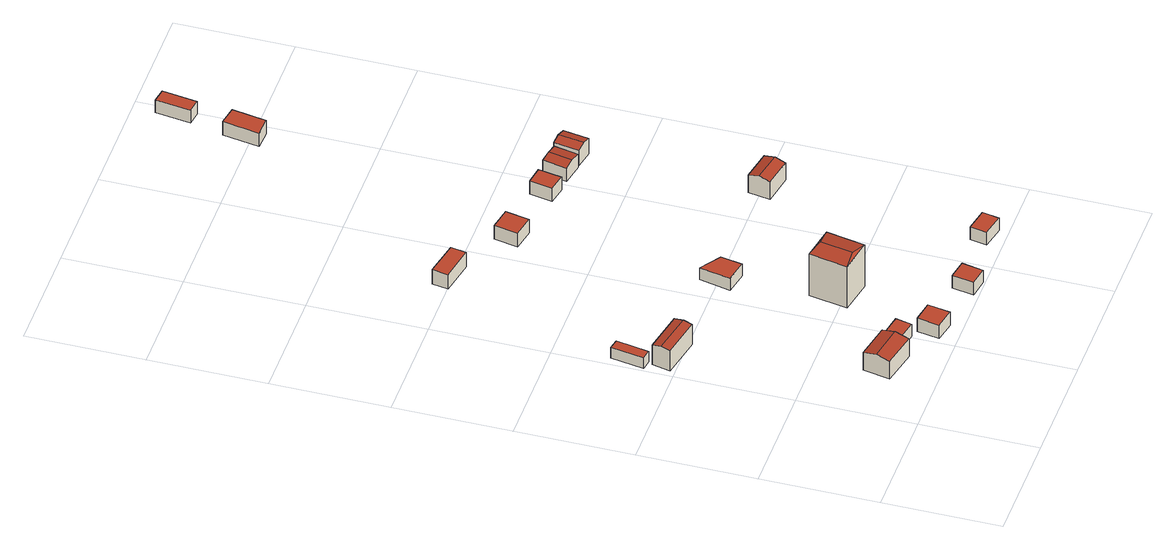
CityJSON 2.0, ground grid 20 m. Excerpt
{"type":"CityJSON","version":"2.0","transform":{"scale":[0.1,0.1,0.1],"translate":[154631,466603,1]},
"CityObjects":{
"building1":{"type":"Building","attributes":{"b3_bag_bag_overlap":0,"b3_dak_type":"slanted","b3_extrusie":"standard","b3_h_dak_50p":5.03,"b3_h_dak_70p":5.34,"b3_h_dak_max":5.72,"b3_h_dak_min":4.29,"b3_h_maaiveld":1.68,"b3_h_nok":5.76,"b3_is_glas_dak":false,"b3_kas_warenhuis":false,"b3_kwaliteitsindicator":true,"b3_mutatie_ahn3_ahn4":false,"b3_mutatie_ahn4_ahn5":false,"b3_n_nok":1,"b3_n_vlakken":2,"b3_opp_buitenmuur":56.49,"b3_opp_dak_plat":0,"b3_opp_dak_schuin":34.46,"b3_opp_grond":29.42,"b3_opp_scheidingsmuur":7.97,"b3_rmse_lod12":0.544,"b3_rmse_lod13":0.544,"b3_rmse_lod22":0.113,"b3_t_run":17,"b3_val3dity_lod12":"[]","b3_val3dity_lod13":"[]","b3_val3dity_lod22":"[]","b3_volume_lod12":107.36,"b3_volume_lod13":107.36,"b3_volume_lod22":98.46,"geconstateerd":false,"oorspronkelijkbouwjaar":1996,"status":"Pand in gebruik"},"children":["building1-1"]},
"building1-1":{"type":"BuildingPart","parents":["building1"],"geometry":[{"type":"Solid","lod":"2.2","boundaries":[[[[0,1,2,3]],[[4,5,6,7]],[[5,4,1,0]],[[4,7,8,2,1]],[[9,8,7,6]],[[8,9,3,2]],[[9,6,5,0,3]]]],"semantics":{"surfaces":[{"type":"GroundSurface"},{"type":"RoofSurface"},{"type":"WallSurface"}],"values":[[0,1,2,2,1,2,2]]}}]},
"building2":{"type":"Building","attributes":{"b3_dak_type":"horizontal","b3_extrusie":"standard","b3_h_dak_50p":3.58,"b3_h_dak_70p":3.65,"b3_h_dak_max":3.9,"b3_h_dak_min":3.27,"b3_h_maaiveld":1.55,"b3_is_glas_dak":false,"b3_kas_warenhuis":false,"b3_kwaliteitsindicator":true,"b3_mutatie_ahn3_ahn4":false,"b3_mutatie_ahn4_ahn5":false,"b3_n_nok":0,"b3_n_vlakken":1,"b3_opp_buitenmuur":30.52,"b3_opp_dak_plat":10.45,"b3_opp_dak_schuin":0,"b3_opp_grond":10.45,"b3_opp_scheidingsmuur":0,"b3_rmse_lod12":0.318,"b3_rmse_lod13":0.318,"b3_rmse_lod22":0.29,"b3_t_run":15,"b3_val3dity_lod12":"[]","b3_val3dity_lod13":"[]","b3_val3dity_lod22":"[]","b3_volume_lod12":21.81,"b3_volume_lod13":21.81,"b3_volume_lod22":21.06,"geconstateerd":false,"oorspronkelijkbouwjaar":2016,"status":"Pand in gebruik"},"children":["building2-1"]},
"building2-1":{"type":"BuildingPart","parents":["building2"],"geometry":[{"type":"Solid","lod":"2.2","boundaries":[[[[10,11,12,13]],[[14,15,16,17]],[[17,16,11,10]],[[16,15,12,11]],[[15,14,13,12]],[[14,17,10,13]]]],"semantics":{"surfaces":[{"type":"GroundSurface"},{"type":"RoofSurface"},{"type":"WallSurface"}],"values":[[0,1,2,2,2,2]]}}]},
"building3":{"type":"Building","attributes":{"b3_dak_type":"slanted","b3_extrusie":"standard","b3_h_dak_50p":5.14,"b3_h_dak_70p":5.45,"b3_h_dak_max":5.91,"b3_h_dak_min":4.35,"b3_h_maaiveld":1.38,"b3_h_nok":5.93,"b3_is_glas_dak":false,"b3_kas_warenhuis":false,"b3_kwaliteitsindicator":true,"b3_mutatie_ahn3_ahn4":false,"b3_mutatie_ahn4_ahn5":false,"b3_n_nok":1,"b3_n_vlakken":2,"b3_opp_buitenmuur":66.55,"b3_opp_dak_plat":0,"b3_opp_dak_schuin":32.13,"b3_opp_grond":22.42,"b3_opp_scheidingsmuur":0,"b3_rmse_lod12":0.551,"b3_rmse_lod13":0.551,"b3_rmse_lod22":0.0135,"b3_t_run":13,"b3_val3dity_lod12":"[]","b3_val3dity_lod13":"[]","b3_val3dity_lod22":"[]","b3_volume_lod12":90.66,"b3_volume_lod13":90.66,"b3_volume_lod22":84.27,"geconstateerd":false,"oorspronkelijkbouwjaar":2016,"status":"Pand in gebruik"},"children":["building3-1"]},
"building3-1":{"type":"BuildingPart","parents":["building3"],"geometry":[{"type":"Solid","lod":"2.2","boundaries":[[[[18,19,20,21]],[[22,23,24,19,18]],[[25,24,23,26]],[[24,25,20,19]],[[25,26,27,21,20]],[[22,27,26,23]],[[27,22,18,21]]]],"semantics":{"surfaces":[{"type":"GroundSurface"},{"type":"WallSurface"},{"type":"RoofSurface"}],"values":[[0,1,2,1,1,2,1]]}}]},
"building4":{"type":"Building","attributes":{"b3_bag_bag_overlap":0,"b3_dak_type":"horizontal","b3_extrusie":"standard","b3_h_dak_50p":4.22,"b3_h_dak_70p":4.22,"b3_h_dak_max":4.3,"b3_h_dak_min":4.18,"b3_h_maaiveld":1.73,"b3_is_glas_dak":false,"b3_kas_warenhuis":false,"b3_kwaliteitsindicator":true,"b3_mutatie_ahn3_ahn4":false,"b3_mutatie_ahn4_ahn5":false,"b3_n_nok":0,"b3_n_vlakken":1,"b3_opp_buitenmuur":29.63,"b3_opp_dak_plat":13.02,"b3_opp_dak_schuin":0,"b3_opp_grond":13.02,"b3_opp_scheidingsmuur":7.18,"b3_rmse_lod12":0.0313,"b3_rmse_lod13":0.0313,"b3_rmse_lod22":0.0311,"b3_t_run":8,"b3_val3dity_lod12":"[]","b3_val3dity_lod13":"[]","b3_val3dity_lod22":"[]","b3_volume_lod12":32.4,"b3_volume_lod13":32.4,"b3_volume_lod22":32.38,"geconstateerd":false,"oorspronkelijkbouwjaar":1961,"status":"Pand in gebruik"},"children":["building4-1"]},
"building4-1":{"type":"BuildingPart","parents":["building4"],"geometry":[{"type":"Solid","lod":"2.2","boundaries":[[[[28,29,30,3]],[[31,32,33,34]],[[34,33,29,28]],[[33,32,30,29]],[[32,31,3,30]],[[31,34,28,3]]]],"semantics":{"surfaces":[{"type":"GroundSurface"},{"type":"RoofSurface"},{"type":"WallSurface"}],"values":[[0,1,2,2,2,2]]}}]},
"building5":{"type":"Building","attributes":{"b3_dak_type":"horizontal","b3_extrusie":"standard","b3_h_dak_50p":4.18,"b3_h_dak_70p":4.28,"b3_h_dak_max":4.41,"b3_h_dak_min":3.94,"b3_h_maaiveld":1.57,"b3_is_glas_dak":false,"b3_kas_warenhuis":false,"b3_kwaliteitsindicator":true,"b3_mutatie_ahn3_ahn4":false,"b3_mutatie_ahn4_ahn5":false,"b3_n_nok":0,"b3_n_vlakken":1,"b3_opp_buitenmuur":39.38,"b3_opp_dak_plat":14.2,"b3_opp_dak_schuin":0,"b3_opp_grond":14.19,"b3_opp_scheidingsmuur":0,"b3_rmse_lod12":0.184,"b3_rmse_lod13":0.184,"b3_rmse_lod22":0.139,"b3_t_run":7,"b3_val3dity_lod12":"[]","b3_val3dity_lod13":"[]","b3_val3dity_lod22":"[]","b3_volume_lod12":38.66,"b3_volume_lod13":38.66,"b3_volume_lod22":37.06,"geconstateerd":true,"oorspronkelijkbouwjaar":2002,"status":"Pand in gebruik"},"children":["building5-1"]},
"building5-1":{"type":"BuildingPart","parents":["building5"],"geometry":[{"type":"Solid","lod":"2.2","boundaries":[[[[35,36,37,38]],[[39,40,41,42]],[[42,41,36,35]],[[41,40,37,36]],[[40,39,38,37]],[[39,42,35,38]]]],"semantics":{"surfaces":[{"type":"GroundSurface"},{"type":"RoofSurface"},{"type":"WallSurface"}],"values":[[0,1,2,2,2,2]]}}]},
"building6":{"type":"Building","attributes":{"b3_bag_bag_overlap":0,"b3_bouwlagen":3,"b3_dak_type":"slanted","b3_extrusie":"standard","b3_h_dak_50p":9.73,"b3_h_dak_70p":10.21,"b3_h_dak_max":10.91,"b3_h_dak_min":7.36,"b3_h_maaiveld":1.76,"b3_h_nok":10.92,"b3_is_glas_dak":false,"b3_kas_warenhuis":false,"b3_kwaliteitsindicator":true,"b3_mutatie_ahn3_ahn4":false,"b3_mutatie_ahn4_ahn5":false,"b3_n_nok":1,"b3_n_vlakken":4,"b3_opp_buitenmuur":89.49,"b3_opp_dak_plat":0,"b3_opp_dak_schuin":47.89,"b3_opp_grond":40.12,"b3_opp_scheidingsmuur":96.12,"b3_rmse_lod12":1.46,"b3_rmse_lod13":1.46,"b3_rmse_lod22":0.177,"b3_t_run":20,"b3_val3dity_lod12":"[]","b3_val3dity_lod13":"[]","b3_val3dity_lod22":"[]","b3_volume_lod12":339.64,"b3_volume_lod13":339.64,"b3_volume_lod22":308.23,"geconstateerd":false,"oorspronkelijkbouwjaar":1961,"status":"Pand in gebruik"},"children":["building6-1"]},
"building6-1":{"type":"BuildingPart","parents":["building6"],"geometry":[{"type":"Solid","lod":"2.2","boundaries":[[[[43,44,45,46]],[[47,48,49]],[[48,47,44,43]],[[50,47,49,51]],[[47,50,45,44]],[[52,50,51]],[[50,52,46,45]],[[48,52,51,49]],[[52,48,43,46]]]],"semantics":{"surfaces":[{"type":"GroundSurface"},{"type":"RoofSurface"},{"type":"WallSurface"}],"values":[[0,1,2,1,2,1,2,1,2]]}}]},
"building7":{"type":"Building","attributes":{"b3_dak_type":"horizontal","b3_extrusie":"standard","b3_h_dak_50p":4.05,"b3_h_dak_70p":4.14,"b3_h_dak_max":4.24,"b3_h_dak_min":3.84,"b3_h_maaiveld":1.58,"b3_is_glas_dak":false,"b3_kas_warenhuis":false,"b3_kwaliteitsindicator":true,"b3_mutatie_ahn3_ahn4":false,"b3_mutatie_ahn4_ahn5":false,"b3_n_nok":0,"b3_n_vlakken":1,"b3_opp_buitenmuur":34.9,"b3_opp_dak_plat":12.44,"b3_opp_dak_schuin":0,"b3_opp_grond":12.44,"b3_opp_scheidingsmuur":0,"b3_rmse_lod12":0.156,"b3_rmse_lod13":0.156,"b3_rmse_lod22":0.125,"b3_t_run":8,"b3_val3dity_lod12":"[]","b3_val3dity_lod13":"[]","b3_val3dity_lod22":"[]","b3_volume_lod12":31.87,"b3_volume_lod13":31.87,"b3_volume_lod22":30.72,"geconstateerd":false,"oorspronkelijkbouwjaar":1961,"status":"Pand in gebruik"},"children":["building7-1"]},
"building7-1":{"type":"BuildingPart","parents":["building7"],"geometry":[{"type":"Solid","lod":"2.2","boundaries":[[[[53,54,55,56]],[[57,58,59,60]],[[60,59,54,53]],[[59,58,55,54]],[[58,57,56,55]],[[57,60,53,56]]]],"semantics":{"surfaces":[{"type":"GroundSurface"},{"type":"RoofSurface"},{"type":"WallSurface"}],"values":[[0,1,2,2,2,2]]}}]},
"building8":{"type":"Building","attributes":{"b3_dak_type":"horizontal","b3_extrusie":"standard","b3_h_dak_50p":4.02,"b3_h_dak_70p":4.08,"b3_h_dak_max":4.18,"b3_h_dak_min":3.81,"b3_h_maaiveld":1.65,"b3_is_glas_dak":false,"b3_kas_warenhuis":false,"b3_kwaliteitsindicator":true,"b3_mutatie_ahn3_ahn4":false,"b3_mutatie_ahn4_ahn5":false,"b3_n_nok":0,"b3_n_vlakken":1,"b3_opp_buitenmuur":40.9,"b3_opp_dak_plat":18.18,"b3_opp_dak_schuin":0,"b3_opp_grond":18.17,"b3_opp_scheidingsmuur":0,"b3_rmse_lod12":0.141,"b3_rmse_lod13":0.141,"b3_rmse_lod22":0.115,"b3_t_run":18,"b3_val3dity_lod12":"[]","b3_val3dity_lod13":"[]","b3_val3dity_lod22":"[]","b3_volume_lod12":44.07,"b3_volume_lod13":44.07,"b3_volume_lod22":42.67,"geconstateerd":false,"oorspronkelijkbouwjaar":2024,"status":"Pand in gebruik"},"children":["building8-1"]},
"building8-1":{"type":"BuildingPart","parents":["building8"],"geometry":[{"type":"Solid","lod":"2.2","boundaries":[[[[61,62,63,64]],[[65,66,67,68]],[[68,67,62,61]],[[67,66,63,62]],[[66,65,64,63]],[[65,68,61,64]]]],"semantics":{"surfaces":[{"type":"GroundSurface"},{"type":"RoofSurface"},{"type":"WallSurface"}],"values":[[0,1,2,2,2,2]]}}]},
"building9":{"type":"Building","attributes":{"b3_bag_bag_overlap":0,"b3_dak_type":"horizontal","b3_extrusie":"standard","b3_h_dak_50p":4.42,"b3_h_dak_70p":4.46,"b3_h_dak_max":4.53,"b3_h_dak_min":4.25,"b3_h_maaiveld":1.64,"b3_is_glas_dak":false,"b3_kas_warenhuis":false,"b3_kwaliteitsindicator":true,"b3_mutatie_ahn3_ahn4":false,"b3_mutatie_ahn4_ahn5":false,"b3_n_nok":0,"b3_n_vlakken":1,"b3_opp_buitenmuur":44.96,"b3_opp_dak_plat":17.03,"b3_opp_dak_schuin":0,"b3_opp_grond":17.03,"b3_opp_scheidingsmuur":4.03,"b3_rmse_lod12":0.0942,"b3_rmse_lod13":0.0942,"b3_rmse_lod22":0.0781,"b3_t_run":13,"b3_val3dity_lod12":"[]","b3_val3dity_lod13":"[]","b3_val3dity_lod22":"[]","b3_volume_lod12":47.98,"b3_volume_lod13":47.98,"b3_volume_lod22":47.12,"geconstateerd":false,"oorspronkelijkbouwjaar":1961,"status":"Pand in gebruik"},"children":["building9-1"]},
"building9-1":{"type":"BuildingPart","parents":["building9"],"geometry":[{"type":"Solid","lod":"2.2","boundaries":[[[[69,70,71,72]],[[73,74,75,76]],[[76,75,70,69]],[[75,74,71,70]],[[74,73,72,71]],[[73,76,69,72]]]],"semantics":{"surfaces":[{"type":"GroundSurface"},{"type":"RoofSurface"},{"type":"WallSurface"}],"values":[[0,1,2,2,2,2]]}}]},
"building10":{"type":"Building","attributes":{"b3_dak_type":"horizontal","b3_extrusie":"standard","b3_h_dak_50p":4.38,"b3_h_dak_70p":4.43,"b3_h_dak_max":4.55,"b3_h_dak_min":4.22,"b3_h_maaiveld":1.69,"b3_is_glas_dak":false,"b3_kas_warenhuis":false,"b3_kwaliteitsindicator":true,"b3_mutatie_ahn3_ahn4":false,"b3_mutatie_ahn4_ahn5":false,"b3_n_nok":0,"b3_n_vlakken":1,"b3_opp_buitenmuur":43.45,"b3_opp_dak_plat":0,"b3_opp_dak_schuin":16.38,"b3_opp_grond":16.33,"b3_opp_scheidingsmuur":0,"b3_rmse_lod12":0.394,"b3_rmse_lod13":0.394,"b3_rmse_lod22":0.379,"b3_t_run":9,"b3_val3dity_lod12":"[]","b3_val3dity_lod13":"[]","b3_val3dity_lod22":"[]","b3_volume_lod12":44.53,"b3_volume_lod13":44.53,"b3_volume_lod22":43.84,"geconstateerd":false,"oorspronkelijkbouwjaar":2000,"status":"Pand in gebruik"},"children":["building10-1"]},
"building10-1":{"type":"BuildingPart","parents":["building10"],"geometry":[{"type":"Solid","lod":"2.2","boundaries":[[[[77,78,79,80]],[[81,82,83,84]],[[84,83,78,77]],[[83,82,79,78]],[[82,81,80,79]],[[81,84,77,80]]]],"semantics":{"surfaces":[{"type":"GroundSurface"},{"type":"RoofSurface"},{"type":"WallSurface"}],"values":[[0,1,2,2,2,2]]}}]},
"building11":{"type":"Building","attributes":{"b3_dak_type":"horizontal","b3_extrusie":"standard","b3_h_dak_50p":4.3,"b3_h_dak_70p":4.3,"b3_h_dak_max":4.32,"b3_h_dak_min":4.27,"b3_h_maaiveld":1.83,"b3_is_glas_dak":false,"b3_kas_warenhuis":false,"b3_kwaliteitsindicator":true,"b3_mutatie_ahn3_ahn4":false,"b3_mutatie_ahn4_ahn5":false,"b3_n_nok":0,"b3_n_vlakken":1,"b3_opp_buitenmuur":34.39,"b3_opp_dak_plat":11.89,"b3_opp_dak_schuin":0,"b3_opp_grond":11.89,"b3_opp_scheidingsmuur":0,"b3_rmse_lod12":0.0137,"b3_rmse_lod13":0.0137,"b3_rmse_lod22":0.0131,"b3_t_run":7,"b3_val3dity_lod12":"[]","b3_val3dity_lod13":"[]","b3_val3dity_lod22":"[]","b3_volume_lod12":29.36,"b3_volume_lod13":29.36,"b3_volume_lod22":29.32,"geconstateerd":true,"oorspronkelijkbouwjaar":1961,"status":"Pand in gebruik"},"children":["building11-1"]},
"building11-1":{"type":"BuildingPart","parents":["building11"],"geometry":[{"type":"Solid","lod":"2.2","boundaries":[[[[85,86,87,88]],[[89,90,91,92]],[[92,91,86,85]],[[91,90,87,86]],[[90,89,88,87]],[[89,92,85,88]]]],"semantics":{"surfaces":[{"type":"GroundSurface"},{"type":"RoofSurface"},{"type":"WallSurface"}],"values":[[0,1,2,2,2,2]]}}]},
"building12":{"type":"Building","attributes":{"b3_dak_type":"horizontal","b3_extrusie":"standard","b3_h_dak_50p":4.24,"b3_h_dak_70p":4.34,"b3_h_dak_max":4.48,"b3_h_dak_min":4,"b3_h_maaiveld":1.75,"b3_is_glas_dak":false,"b3_kas_warenhuis":false,"b3_kwaliteitsindicator":true,"b3_mutatie_ahn3_ahn4":false,"b3_mutatie_ahn4_ahn5":false,"b3_n_nok":0,"b3_n_vlakken":1,"b3_opp_buitenmuur":35.48,"b3_opp_dak_plat":12.48,"b3_opp_dak_schuin":0,"b3_opp_grond":12.48,"b3_opp_scheidingsmuur":0,"b3_rmse_lod12":0.549,"b3_rmse_lod13":0.549,"b3_rmse_lod22":0.512,"b3_t_run":9,"b3_val3dity_lod12":"[]","b3_val3dity_lod13":"[]","b3_val3dity_lod22":"[]","b3_volume_lod12":32.31,"b3_volume_lod13":32.31,"b3_volume_lod22":31.08,"geconstateerd":false,"oorspronkelijkbouwjaar":2008,"status":"Pand in gebruik"},"children":["building12-1"]},
"building12-1":{"type":"BuildingPart","parents":["building12"],"geometry":[{"type":"Solid","lod":"2.2","boundaries":[[[[93,94,95,96]],[[97,98,99,100]],[[100,99,94,93]],[[99,98,95,94]],[[98,97,96,95]],[[97,100,93,96]]]],"semantics":{"surfaces":[{"type":"GroundSurface"},{"type":"RoofSurface"},{"type":"WallSurface"}],"values":[[0,1,2,2,2,2]]}}]},
"building13":{"type":"Building","attributes":{"b3_dak_type":"slanted","b3_extrusie":"standard","b3_h_dak_50p":4.95,"b3_h_dak_70p":5.32,"b3_h_dak_max":5.89,"b3_h_dak_min":4.21,"b3_h_maaiveld":1.84,"b3_h_nok":5.84,"b3_is_glas_dak":false,"b3_kas_warenhuis":false,"b3_kwaliteitsindicator":true,"b3_mutatie_ahn3_ahn4":false,"b3_mutatie_ahn4_ahn5":false,"b3_n_nok":1,"b3_n_vlakken":2,"b3_opp_buitenmuur":47.54,"b3_opp_dak_plat":0,"b3_opp_dak_schuin":27.33,"b3_opp_grond":20.29,"b3_opp_scheidingsmuur":0,"b3_rmse_lod12":0.663,"b3_rmse_lod13":0.663,"b3_rmse_lod22":0.102,"b3_t_run":16,"b3_val3dity_lod12":"[]","b3_val3dity_lod13":"[]","b3_val3dity_lod22":"[]","b3_volume_lod12":70.3,"b3_volume_lod13":70.3,"b3_volume_lod22":62.28,"geconstateerd":false,"oorspronkelijkbouwjaar":1961,"status":"Pand in gebruik"},"children":["building13-1"]},
"building13-1":{"type":"BuildingPart","parents":["building13"],"geometry":[{"type":"Solid","lod":"2.2","boundaries":[[[[101,102,103,104]],[[105,106,107,102,101]],[[108,107,106,109]],[[107,108,103,102]],[[108,109,110,104,103]],[[105,110,109,106]],[[110,105,101,104]]]],"semantics":{"surfaces":[{"type":"GroundSurface"},{"type":"WallSurface"},{"type":"RoofSurface"}],"values":[[0,1,2,1,1,2,1]]}}]},
"building14":{"type":"Building","attributes":{"b3_dak_type":"slanted","b3_extrusie":"standard","b3_h_dak_50p":4.22,"b3_h_dak_70p":4.36,"b3_h_dak_max":4.53,"b3_h_dak_min":3.91,"b3_h_maaiveld":1.74,"b3_h_nok":4.45,"b3_is_glas_dak":false,"b3_kas_warenhuis":false,"b3_kwaliteitsindicator":true,"b3_mutatie_ahn3_ahn4":false,"b3_mutatie_ahn4_ahn5":false,"b3_n_nok":1,"b3_n_vlakken":2,"b3_opp_buitenmuur":37.64,"b3_opp_dak_plat":0,"b3_opp_dak_schuin":16.74,"b3_opp_grond":16.2,"b3_opp_scheidingsmuur":0,"b3_rmse_lod12":0.232,"b3_rmse_lod13":0.232,"b3_rmse_lod22":0.0629,"b3_t_run":8,"b3_val3dity_lod12":"[]","b3_val3dity_lod13":"[]","b3_val3dity_lod22":"[]","b3_volume_lod12":42.56,"b3_volume_lod13":42.56,"b3_volume_lod22":39.92,"geconstateerd":false,"oorspronkelijkbouwjaar":2015,"status":"Pand in gebruik"},"children":["building14-1"]},
"building14-1":{"type":"BuildingPart","parents":["building14"],"geometry":[{"type":"Solid","lod":"2.2","boundaries":[[[[111,112,113,114]],[[115,116,117,118]],[[116,115,112,111]],[[115,118,119,113,112]],[[120,119,118,117]],[[119,120,114,113]],[[120,117,116,111,114]]]],"semantics":{"surfaces":[{"type":"GroundSurface"},{"type":"RoofSurface"},{"type":"WallSurface"}],"values":[[0,1,2,2,1,2,2]]}}]},
"building15":{"type":"Building","attributes":{"b3_dak_type":"slanted","b3_extrusie":"standard","b3_h_dak_50p":4.64,"b3_h_dak_70p":4.84,"b3_h_dak_max":5.14,"b3_h_dak_min":4.14,"b3_h_maaiveld":1.74,"b3_h_nok":5.14,"b3_is_glas_dak":false,"b3_kas_warenhuis":false,"b3_kwaliteitsindicator":true,"b3_mutatie_ahn3_ahn4":false,"b3_mutatie_ahn4_ahn5":false,"b3_n_nok":1,"b3_n_vlakken":2,"b3_opp_buitenmuur":41.08,"b3_opp_dak_plat":0,"b3_opp_dak_schuin":16.39,"b3_opp_grond":14.68,"b3_opp_scheidingsmuur":0,"b3_rmse_lod12":0.372,"b3_rmse_lod13":0.372,"b3_rmse_lod22":0.102,"b3_t_run":9,"b3_val3dity_lod12":"[]","b3_val3dity_lod13":"[]","b3_val3dity_lod22":"[]","b3_volume_lod12":45.46,"b3_volume_lod13":45.46,"b3_volume_lod22":42.28,"geconstateerd":true,"oorspronkelijkbouwjaar":2017,"status":"Pand in gebruik"},"children":["building15-1"]},
"building15-1":{"type":"BuildingPart","parents":["building15"],"geometry":[{"type":"Solid","lod":"2.2","boundaries":[[[[121,122,123,124]],[[125,126,127,122,121]],[[128,127,126,129]],[[127,128,123,122]],[[128,129,130,124,123]],[[125,130,129,126]],[[130,125,121,124]]]],"semantics":{"surfaces":[{"type":"GroundSurface"},{"type":"WallSurface"},{"type":"RoofSurface"}],"values":[[0,1,2,1,1,2,1]]}}]},
"building16":{"type":"Building","attributes":{"b3_dak_type":"horizontal","b3_extrusie":"standard","b3_h_dak_50p":4.43,"b3_h_dak_70p":4.45,"b3_h_dak_max":4.54,"b3_h_dak_min":4.36,"b3_h_maaiveld":1.66,"b3_is_glas_dak":false,"b3_kas_warenhuis":false,"b3_kwaliteitsindicator":true,"b3_mutatie_ahn3_ahn4":false,"b3_mutatie_ahn4_ahn5":false,"b3_n_nok":0,"b3_n_vlakken":1,"b3_opp_buitenmuur":52.32,"b3_opp_dak_plat":20.08,"b3_opp_dak_schuin":0,"b3_opp_grond":20.08,"b3_opp_scheidingsmuur":0,"b3_rmse_lod12":0.51,"b3_rmse_lod13":0.51,"b3_rmse_lod22":0.51,"b3_t_run":25,"b3_val3dity_lod12":"[]","b3_val3dity_lod13":"[]","b3_val3dity_lod22":"[]","b3_volume_lod12":55.77,"b3_volume_lod13":55.77,"b3_volume_lod22":55.63,"geconstateerd":false,"oorspronkelijkbouwjaar":1961,"status":"Pand in gebruik"},"children":["building16-1"]},
"building16-1":{"type":"BuildingPart","parents":["building16"],"geometry":[{"type":"Solid","lod":"2.2","boundaries":[[[[131,132,133,134]],[[135,136,137,138]],[[138,137,132,131]],[[137,136,133,132]],[[136,135,134,133]],[[135,138,131,134]]]],"semantics":{"surfaces":[{"type":"GroundSurface"},{"type":"RoofSurface"},{"type":"WallSurface"}],"values":[[0,1,2,2,2,2]]}}]},
"building17":{"type":"Building","attributes":{"b3_dak_type":"horizontal","b3_extrusie":"standard","b3_h_dak_50p":4.32,"b3_h_dak_70p":4.32,"b3_h_dak_max":4.35,"b3_h_dak_min":4.23,"b3_h_maaiveld":1.84,"b3_is_glas_dak":false,"b3_kas_warenhuis":false,"b3_kwaliteitsindicator":true,"b3_mutatie_ahn3_ahn4":false,"b3_mutatie_ahn4_ahn5":false,"b3_n_nok":0,"b3_n_vlakken":1,"b3_opp_buitenmuur":42.11,"b3_opp_dak_plat":14.81,"b3_opp_dak_schuin":0,"b3_opp_grond":14.81,"b3_opp_scheidingsmuur":0,"b3_rmse_lod12":0.0282,"b3_rmse_lod13":0.0282,"b3_rmse_lod22":0.0259,"b3_t_run":13,"b3_val3dity_lod12":"[]","b3_val3dity_lod13":"[]","b3_val3dity_lod22":"[]","b3_volume_lod12":36.79,"b3_volume_lod13":36.79,"b3_volume_lod22":36.66,"geconstateerd":false,"oorspronkelijkbouwjaar":1961,"status":"Pand in gebruik"},"children":["building17-1"]},
"building17-1":{"type":"BuildingPart","parents":["building17"],"geometry":[{"type":"Solid","lod":"2.2","boundaries":[[[[139,140,141,142]],[[143,144,145,146]],[[146,145,140,139]],[[145,144,141,140]],[[144,143,142,141]],[[143,146,139,142]]]],"semantics":{"surfaces":[{"type":"GroundSurface"},{"type":"RoofSurface"},{"type":"WallSurface"}],"values":[[0,1,2,2,2,2]]}}]}
},
"vertices":[
[152,61,7],[91,74,7],[100,120,7],[161,108,7],[91,74,43],[152,61,43],[157,85,48],[95,97,48],[100,120,43],[161,108,43],
[16,507,5],[34,503,5],[24,447,5],[6,450,5],[6,450,26],[24,447,26],[34,503,26],[16,507,26],
[92,426,4],[86,395,4],[14,409,4],[20,440,4],[92,426,44],[89,410,47],[86,395,44],[14,409,44],[17,425,47],[20,440,44],
[206,99,7],[200,71,7],[156,80,7],[161,108,32],[156,80,32],[200,71,32],[206,99,32],
[216,67,6],[252,61,6],[245,22,6],[209,29,6],[209,29,33],[245,22,33],[252,61,33],[216,67,33],
[295,177,8],[236,188,8],[249,254,8],[308,243,8],[236,188,92],[295,177,92],[267,188,97],[249,254,92],[277,243,97],[308,243,92],
[360,3,6],[327,9,6],[334,46,6],[367,40,6],[367,40,31],[334,46,31],[327,9,31],[360,3,31],
[226,376,7],[237,429,7],[272,405,7],[265,368,7],[265,368,31],[272,405,31],[237,429,31],[226,376,31],
[162,787,6],[102,798,6],[107,826,6],[167,814,6],[167,814,35],[107,826,35],[102,798,35],[162,787,35],
[239,765,7],[277,758,7],[269,717,7],[231,724,7],[231,724,34],[269,717,34],[277,758,34],[239,765,34],
[487,16,8],[448,24,8],[453,53,8],[493,45,8],[493,45,33],[453,53,33],[448,24,33],[487,16,33],
[391,739,7],[384,699,7],[353,705,7],[360,744,7],[360,744,33],[353,705,33],[384,699,33],[391,739,33],
[515,408,8],[508,371,8],[456,380,8],[462,418,8],[515,408,43],[511,389,48],[508,371,43],[456,380,43],[459,399,48],[462,418,43],
[406,697,7],[414,739,7],[452,732,7],[444,690,7],[414,739,34],[406,697,34],[425,694,37],[433,735,37],[452,732,34],[444,690,34],
[456,734,7],[488,728,7],[481,684,7],[449,690,7],[456,734,38],[472,731,42],[488,728,38],[481,684,38],[465,687,42],[449,690,38],
[359,1245,7],[391,1239,7],[381,1180,7],[348,1182,7],[348,1182,34],[381,1180,34],[391,1239,34],[359,1245,34],
[371,1301,8],[380,1361,8],[404,1357,8],[395,1297,8],[395,1297,33],[404,1357,33],[380,1361,33],[371,1301,33]
]}
